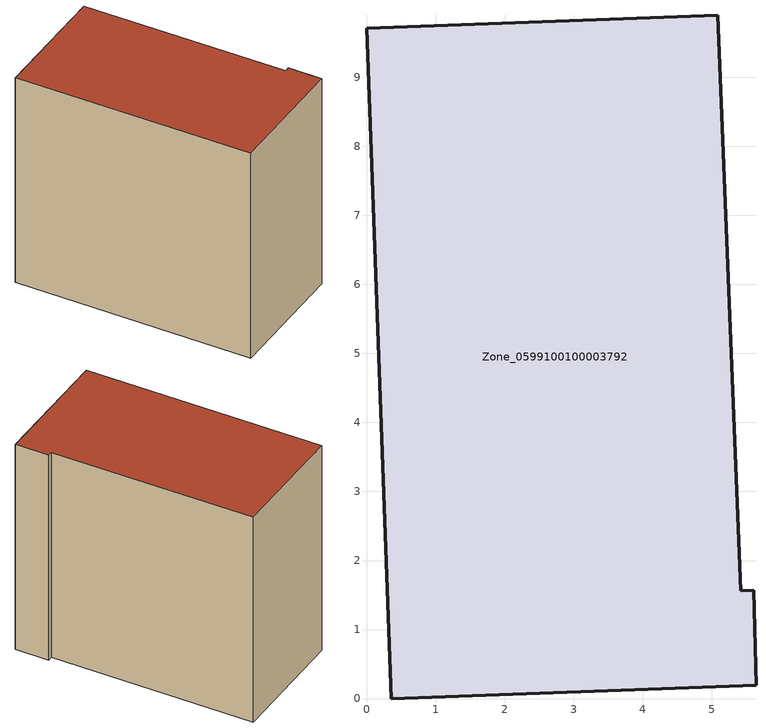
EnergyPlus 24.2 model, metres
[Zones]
Zone_0599100100003792
 floor ground (C_G): 0.36,0 0,9.71 5.09,9.9 5.42,1.56 5.61,1.57 5.64,0.19 z0
 wall outside (C_F): 5.61,1.57 5.42,1.56 5.09,9.9 0,9.71 0.36,0 5.64,0.19 5.61,1.57 z0:9.09
 roof outside (C_R): 0.36,0 5.64,0.19 5.61,1.57 5.42,1.56 5.09,9.9 0,9.71 z9.09
[BUILDING]
Pand.0599100100003792: North Axis=0; Terrain=City; Loads Convergence Tolerance Value=0.04; Temperature Convergence Tolerance Value=0.4; Solar Distribution=FullExterior; Maximum Number of Warmup Days=25; Minimum Number of Warmup Days=1
[Site:Location]
Rotterdam.The.Hague.AP_ZH_NLD Design_Conditions: Latitude=51.96; Longitude=4.45; Time Zone=1; Elevation=-4.5
[SITE:GROUNDTEMPERATURE:BUILDINGSURFACE]
18, 18, 18, 18, 18, 18, 18, 18, 18, 18, 18, 18
[MATERIAL] Thermal Absorptance=0.9; Solar Absorptance=0.7; Visible Absorptance=0.7
Name | Roughness | Thickness | Conductivity | Density | Specific Heat
G.TI.2006-2014 | MediumSmooth | 0.15 | 0.06 | 540 | 1210
F.TI.2006-2014 | Rough | 0.3 | 0.12 | 1920 | 840
R.TI.2006-2014 | MediumRough | 0.2 | 0.08 | 1500 | 1000
[CONSTRUCTION]
C_G: G.TI.2006-2014
C_F: F.TI.2006-2014
C_R: R.TI.2006-2014
[ZONE]
Zone_0599100100003792: Type=1; Multiplier=1; Ceiling Height=Autocalculate; Volume=Autocalculate; Floor Area=autocalculate; Part of Total Floor Area=Yes
[ZONEINFILTRATION:DESIGNFLOWRATE]
Infil_Zone_0599100100003792: Zone or ZoneList or Space or SpaceList=Zone_0599100100003792; Schedule=AlwaysOn; Design Flow Rate Calculation Method=Flow/Area; Flow Rate per Floor Area=0.0015; Constant Term Coefficient=1; Temperature Term Coefficient=0; Velocity Term Coefficient=0; Velocity Squared Term Coefficient=0
[HVACTEMPLATE:ZONE:IDEALLOADSAIRSYSTEM]
Zone_0599100100003792: Maximum Heating Supply Air Temperature=50; Minimum Cooling Supply Air Temperature=13; Maximum Heating Supply Air Humidity Ratio=0.0156; Minimum Cooling Supply Air Humidity Ratio=0.0077; Heating Limit=NoLimit; Cooling Limit=NoLimit; Dehumidification Control Type=ConstantSensibleHeatRatio; Cooling Sensible Heat Ratio=0.7; Dehumidification Setpoint=60; Humidification Control Type=None; Humidification Setpoint=30; Outdoor Air Method=None; Outdoor Air Flow Rate per Person=0.00944; Outdoor Air Flow Rate per Zone Floor Area=0; Outdoor Air Flow Rate per Zone=0; Demand Controlled Ventilation Type=None; Outdoor Air Economizer Type=NoEconomizer; Heat Recovery Type=None; Sensible Heat Recovery Effectiveness=0.7; Latent Heat Recovery Effectiveness=0.65
[ZONECONTROL:THERMOSTAT]
ThermostatControl_Zone_0599100100003792: Zone or ZoneList=Zone_0599100100003792; Control Type Schedule=DualSetpointControlType; Control 1=Thermostat_Zone_0599100100003792; Temperature Difference Between Cutout And Setpoint=0
[THERMOSTATSETPOINT:DUALSETPOINT]
Thermostat_Zone_0599100100003792: Heating Setpoint Temperature Schedule=HeatingSetpoint_Zone_0599100100003792; Cooling Setpoint Temperature Schedule=CoolingSetpoint_Zone_0599100100003792
[SCHEDULE:COMPACT]
HeatingSetpoint_Zone_0599100100003792: Through: 12/31, For: AllDays, Until: 24:00, 21
CoolingSetpoint_Zone_0599100100003792: Through: 12/31, For: AllDays, Until: 24:00, 24
DualSetpointControlType: Through: 12/31, For: AllDays, Until: 24:00, 4
AlwaysOn: Through: 12/31, For: AllDays, Until: 24:00, 1
